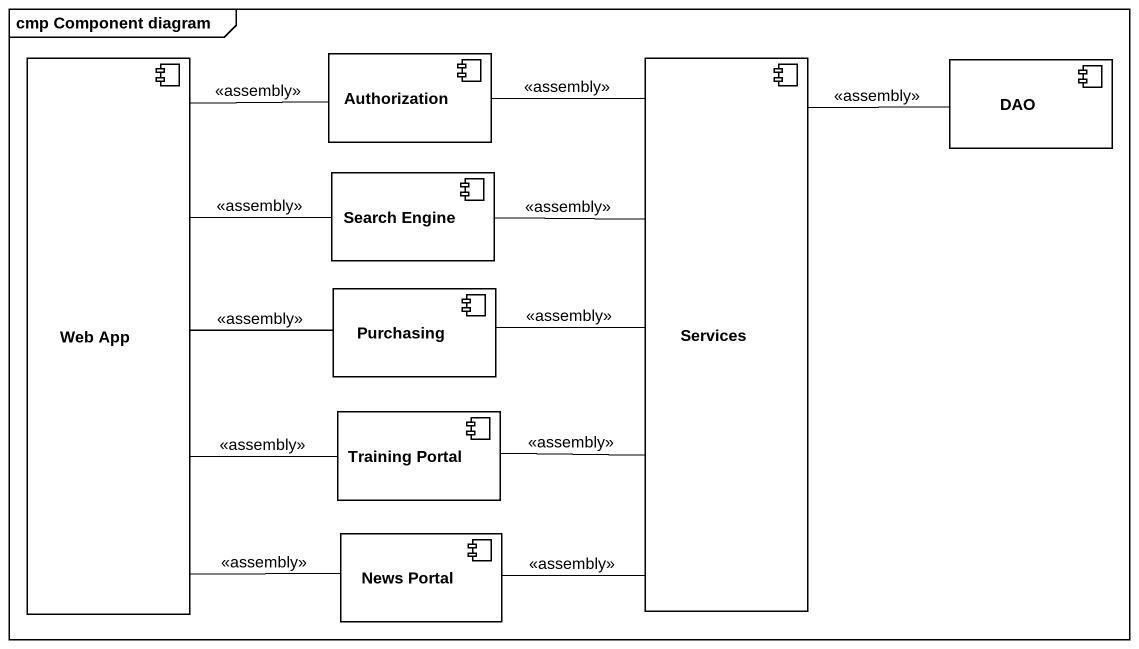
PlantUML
@startuml
mainframe cmp Component diagram
component Authorization
component "Web App" as Web_App
component Services
component DAO
component "Search Engine" as Search_Engine
component Purchasing
component "Training Portal" as Training_Portal
component "News Portal" as News_Portal
Authorization -- Services : <<assembly>>
Web_App -up- Authorization : <<assembly>>
Web_App -right- Search_Engine : <<assembly>>
Web_App -right- Purchasing : <<assembly>>
Web_App -right- Training_Portal : <<assembly>>
Web_App -- News_Portal : <<assembly>>
Services -up- DAO : <<assembly>>
Search_Engine -right- Services : <<assembly>>
Purchasing -right- Services : <<assembly>>
Training_Portal -right- Services : <<assembly>>
News_Portal -up- Services : <<assembly>>
@enduml
